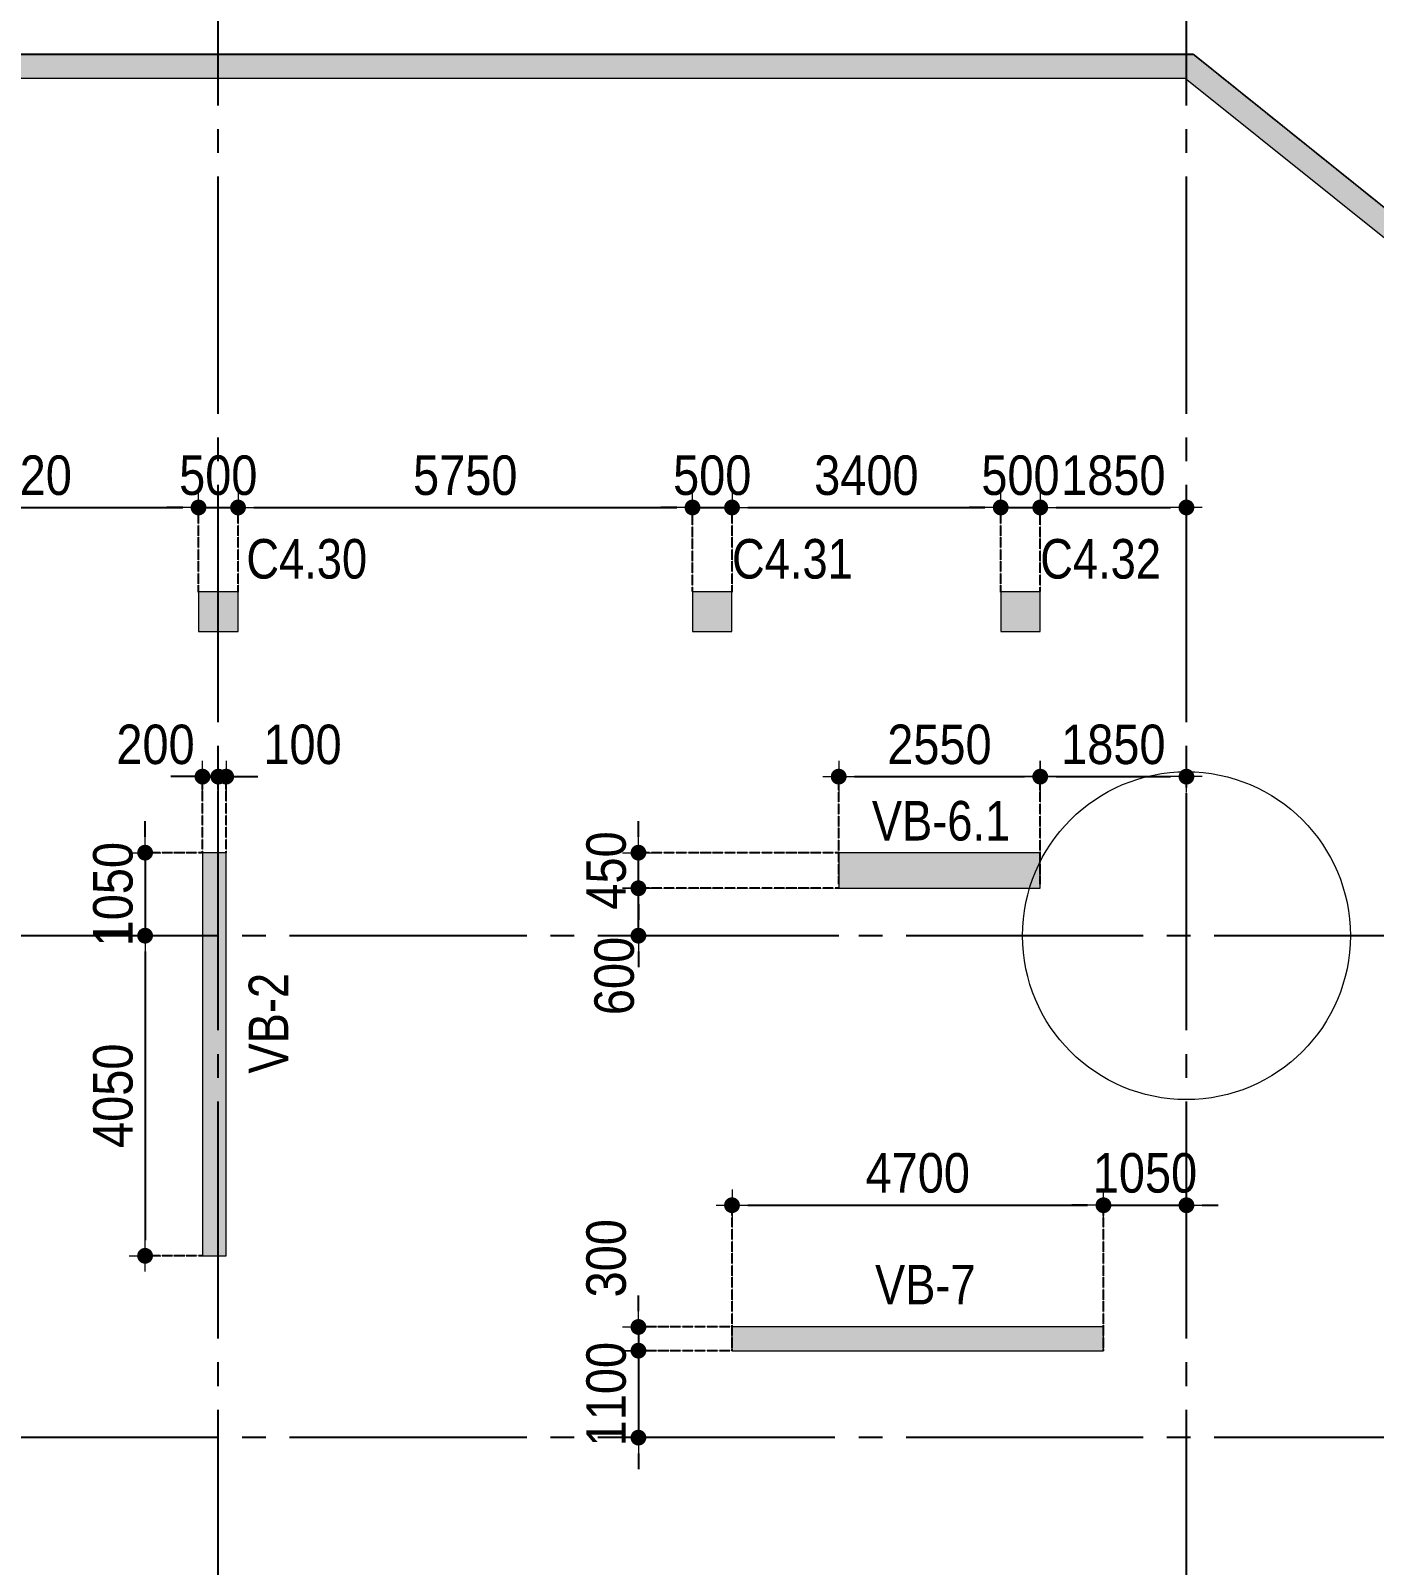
# Model space of a CAD drawing. Header units: millimetres. Extents: x -3973692 to -2843767, y 592734 to 838475.
# Drawn here: x -3663569 to -3646568, y 754266 to 773680 of the extents above; entities that cross this region are included whole.
import ezdxf
from ezdxf.enums import TextEntityAlignment as Align

# ---------------------------------------------------------------- set-up
doc = ezdxf.new("R2010")
doc.units = ezdxf.units.MM
doc.header["$MEASUREMENT"] = 0
doc.header["$PDMODE"] = 3
doc.header["$PDSIZE"] = -20
for name, pattern in [('CHG_XX_Cot_Ham 1$0$MB_Luoi truc$0$HTT Hidden 21', [3, 2, -1]), ('CHG_XX_Luoi truc$0$MB_Luoi truc$0$Center101', [13, 10, -1, 1, -1]), ('DIVIDE2', [15.875, 6.35, -3.175, 0, -3.175, 0, -3.175]), ('HIDDEN5', [2.8375, 1.25, -1.5875])]:
    doc.linetypes.add(name, pattern=pattern)
doc.layers.get('0').update_dxf_attribs({"lineweight": 9})
doc.layers.get('Defpoints').update_dxf_attribs({"color": 10, "lineweight": 0})
for name, color, linetype, lineweight in [("'S_General_Dim_1", 1, 'Continuous', 18), ("'S_General_Divide_3 Intermediate", 3, 'DIVIDE2', 40), ('CHG_XX_Cot_Ham 1$0$Ap0302_PC', 150, 'Continuous', 9), ('CHG_XX_Cot_Ham 1$0$Ap0302_PC @ 1', 150, 'Continuous', 9), ('CHG_XX_Cot_Ham 1$0$Ap0302_PC @ 150 VP1', 150, 'Continuous', 9), ('CHG_XX_Cot_Ham 1$0$Ap0302_PC @ 150 VP2', 150, 'Continuous', 9), ('CHG_XX_Cot_Ham 1$0$Ap0302_PC @ 150 VP3', 150, 'Continuous', 9), ('CHG_XX_Cot_Ham 1$0$Ap0302_PC @ 150 VP4', 150, 'Continuous', 9), ('CHG_XX_Cot_Ham 1$0$Ap0302_PC @ 150 VP5', 150, 'Continuous', 9), ('CHG_XX_Cot_Ham 1$0$Ap0302_PC @ 150 VP6', 150, 'Continuous', 9), ('CHG_XX_Cot_Ham 1$0$Ap0302_PC @ 150 VP7', 150, 'Continuous', 9), ('CHG_XX_Cot_Ham 1$0$Ap0302_PC @ 150 VP8', 150, 'Continuous', 9), ('CHG_XX_Cot_Ham 1$0$Ap0302_PC @ 150 VP9', 150, 'Continuous', 9), ('CHG_XX_Cot_Ham 1$0$Ap0302_PC @ 150 VPModel', 150, 'Continuous', 9), ('CHG_XX_Cot_Ham 1$0$Ap0311_H', 8, 'Continuous', 15), ('CHG_XX_Cot_Ham 1$0$S_Concrete_Cont_2 Normal', 2, 'Continuous', 13), ('TEXT', 7, 'Continuous', 15)]:
    doc.layers.add(name, color=color, linetype=linetype, lineweight=lineweight)
for name, color, linetype in [('CHG_XX_Cot_Ham 1$0$MB_Cot ham$0$Concrete Line', 6, 'Continuous'), ('CHG_XX_Cot_Ham 1$0$mb_cot tang 1-3$0$Concrete Line', 6, 'Continuous'), ('CHG_XX_Luoi truc$0$Grid', 34, 'Continuous'), ('CHG_XX_Luoi truc$0$Grid Line', 251, 'CHG_XX_Luoi truc$0$MB_Luoi truc$0$Center101'), ('dim', 1, 'Continuous')]:
    doc.layers.add(name, color=color, linetype=linetype)
doc.styles.add('arial', font='arial.ttf', dxfattribs={"width": 0.85})
doc.styles.add('CHG_XX_Luoi truc$0$MB_Luoi truc$0$Grid A-F$0$VNI-HelveCB', font='')
doc.styles.add('TTP-HelCon', font='')
doc.styles.get('CHG_XX_Luoi truc$0$MB_Luoi truc$0$Grid A-F$0$VNI-HelveCB').set_extended_font_data('VNI-Helve-Condense', bold=True)
doc.styles.get('TTP-HelCon').set_extended_font_data('VNI-Helve-Condense')
doc.dimstyles.new('200', dxfattribs={"dimscale": 200, "dimtxt": 2.5, "dimasz": 1, "dimexe": 0, "dimexo": 0, "dimgap": 0.75, "dimtad": 1, "dimdec": 0, "dimrnd": 10, "dimzin": 9, "dimdsep": 46, "dimtxsty": 'arial', "dimblk1": 'DIMDOT', "dimblk2": 'DIMDOT', "dimsah": 1, "dimcen": 2, "dimdle": 3, "dimclre": 8, "dimclrt": 2, "dimadec": 0, "dimazin": 0, "dimtfac": 1, "dimtdec": 0, "dimtix": 1, "dimtmove": 2, "dimatfit": 3, "dimldrblk": 'DIMPIJL', "dimfxl": 1, "dimtvp": 1.8, "dimtolj": 1, "dimtzin": 0, "dimarcsym": 0})

# ---------------------------------------------------------------- blocks, each defined once
blk = doc.blocks.new('*U2841')
at = {"layer": 'CHG_XX_Luoi truc$0$Grid Line'}
blk.add_line((0, 0), (0, 608), dxfattribs=at)
at = {"layer": 'CHG_XX_Luoi truc$0$Grid', "lineweight": -2, "style": 'CHG_XX_Luoi truc$0$MB_Luoi truc$0$Grid A-F$0$VNI-HelveCB'}
for tag, p in [('GRIDSUB', (0, 617)), ('GRID', (0, -9))]:
    blk.add_attdef(tag, text='', height=5, dxfattribs=at).set_placement(p, align=Align.MIDDLE)
blk = doc.blocks.new('*U2843')
at = {"layer": 'CHG_XX_Luoi truc$0$Grid Line'}
blk.add_line((0, 0), (0, 438), dxfattribs=at)
at = {"layer": 'CHG_XX_Luoi truc$0$Grid', "lineweight": -2, "style": 'CHG_XX_Luoi truc$0$MB_Luoi truc$0$Grid A-F$0$VNI-HelveCB'}
for tag, p in [('GRIDSUB', (0, 447)), ('GRID', (0, -9))]:
    blk.add_attdef(tag, text='', height=5, dxfattribs=at).set_placement(p, align=Align.MIDDLE)
blk = doc.blocks.new('CHG_XX_Luoi truc')
at = {"layer": 'CHG_XX_Luoi truc$0$Grid', "xscale": 300, "yscale": 300, "zscale": 300}
for p in [(87300, -12747), (99550, -12747)]:
    blk.add_blockref('*U2841', p, dxfattribs=at)
at = {"layer": 'CHG_XX_Luoi truc$0$Grid', "xscale": 300.0000000000013, "yscale": 300.0000000000013, "zscale": 300.0000000000013, "rotation": 90}
for p in [(110703, 152250), (110703, 145900)]:
    blk.add_blockref('*U2843', p, dxfattribs=at)
blk = doc.blocks.new('*U3241')
at = {"layer": 'CHG_XX_Cot_Ham 1$0$Ap0302_PC @ 1'}
h = blk.add_hatch(color=256, dxfattribs=at)
h.dxf.hatch_style = 1
h.paths.add_polyline_path([(450, 0), (0, 0), (0, -2550), (450, -2550)])
at = {"layer": 'CHG_XX_Cot_Ham 1$0$Ap0302_PC @ 150 VP1'}
h = blk.add_hatch(color=256, dxfattribs=at)
h.dxf.hatch_style = 1
h.paths.add_polyline_path([(450, 0), (0, 0), (0, -2550), (450, -2550)])
at = {"layer": 'CHG_XX_Cot_Ham 1$0$Ap0302_PC @ 150 VP2'}
h = blk.add_hatch(color=256, dxfattribs=at)
h.dxf.hatch_style = 1
h.paths.add_polyline_path([(450, 0), (0, 0), (0, -2550), (450, -2550)])
at = {"layer": 'CHG_XX_Cot_Ham 1$0$Ap0302_PC @ 150 VP3'}
h = blk.add_hatch(color=256, dxfattribs=at)
h.dxf.hatch_style = 1
h.paths.add_polyline_path([(450, 0), (0, 0), (0, -2550), (450, -2550)])
at = {"layer": 'CHG_XX_Cot_Ham 1$0$Ap0302_PC @ 150 VP4'}
h = blk.add_hatch(color=256, dxfattribs=at)
h.dxf.hatch_style = 1
h.paths.add_polyline_path([(450, 0), (0, 0), (0, -2550), (450, -2550)])
at = {"layer": 'CHG_XX_Cot_Ham 1$0$Ap0302_PC @ 150 VP5'}
h = blk.add_hatch(color=256, dxfattribs=at)
h.dxf.hatch_style = 1
h.paths.add_polyline_path([(450, 0), (0, 0), (0, -2550), (450, -2550)])
at = {"layer": 'CHG_XX_Cot_Ham 1$0$Ap0302_PC @ 150 VP6'}
h = blk.add_hatch(color=256, dxfattribs=at)
h.dxf.hatch_style = 1
h.paths.add_polyline_path([(450, 0), (0, 0), (0, -2550), (450, -2550)])
at = {"layer": 'CHG_XX_Cot_Ham 1$0$Ap0302_PC @ 150 VP7'}
h = blk.add_hatch(color=256, dxfattribs=at)
h.dxf.hatch_style = 1
h.paths.add_polyline_path([(450, 0), (0, 0), (0, -2550), (450, -2550)])
at = {"layer": 'CHG_XX_Cot_Ham 1$0$Ap0302_PC @ 150 VP8'}
h = blk.add_hatch(color=256, dxfattribs=at)
h.dxf.hatch_style = 1
h.paths.add_polyline_path([(450, 0), (0, 0), (0, -2550), (450, -2550)])
at = {"layer": 'CHG_XX_Cot_Ham 1$0$Ap0302_PC @ 150 VP9'}
h = blk.add_hatch(color=256, dxfattribs=at)
h.dxf.hatch_style = 1
h.paths.add_polyline_path([(450, 0), (0, 0), (0, -2550), (450, -2550)])
at = {"layer": 'CHG_XX_Cot_Ham 1$0$Ap0302_PC @ 150 VPModel'}
h = blk.add_hatch(color=256, dxfattribs=at)
h.dxf.hatch_style = 1
h.paths.add_polyline_path([(450, 0), (0, 0), (0, -2550), (450, -2550)])
blk = doc.blocks.new('CHG_XX_Cot_Ham 1$0$Block A_C450x2250')
at = {"layer": 'CHG_XX_Cot_Ham 1$0$Ap0302_PC'}
blk.add_lwpolyline([(450, -2550), (0, -2550), (0, 0), (450, 0)], close=True, dxfattribs=at)
blk.add_blockref('*U3241', (0, 0), dxfattribs=at)
blk = doc.blocks.new('CHG_XX_Cot_Ham 1$0$300X4700')
at = {"layer": 'CHG_XX_Cot_Ham 1$0$Ap0302_PC', "true_color": 0xd19cc7}
h = blk.add_hatch(color=9, dxfattribs=at)
h.dxf.hatch_style = 1
h.paths.add_polyline_path([(0, 0), (0, -300), (4700, -300), (4700, 0)])
at = {"layer": 'CHG_XX_Cot_Ham 1$0$Ap0302_PC'}
blk.add_lwpolyline([(0, 0), (0, -300), (4700, -300), (4700, 0)], close=True, dxfattribs=at)
blk = doc.blocks.new('*U3243')
at = {"layer": 'CHG_XX_Cot_Ham 1$0$Ap0302_PC @ 1'}
h = blk.add_hatch(color=3, dxfattribs=at)
h.dxf.hatch_style = 1
h.paths.add_polyline_path([(-250, -250), (-250, 250), (250, 250), (250, -250)])
at = {"layer": 'CHG_XX_Cot_Ham 1$0$Ap0302_PC @ 150 VP1'}
h = blk.add_hatch(color=3, dxfattribs=at)
h.dxf.hatch_style = 1
h.paths.add_polyline_path([(-250, -250), (-250, 250), (250, 250), (250, -250)])
at = {"layer": 'CHG_XX_Cot_Ham 1$0$Ap0302_PC @ 150 VP2'}
h = blk.add_hatch(color=3, dxfattribs=at)
h.dxf.hatch_style = 1
h.paths.add_polyline_path([(-250, -250), (-250, 250), (250, 250), (250, -250)])
at = {"layer": 'CHG_XX_Cot_Ham 1$0$Ap0302_PC @ 150 VP3'}
h = blk.add_hatch(color=3, dxfattribs=at)
h.dxf.hatch_style = 1
h.paths.add_polyline_path([(-250, -250), (-250, 250), (250, 250), (250, -250)])
at = {"layer": 'CHG_XX_Cot_Ham 1$0$Ap0302_PC @ 150 VP4'}
h = blk.add_hatch(color=3, dxfattribs=at)
h.dxf.hatch_style = 1
h.paths.add_polyline_path([(-250, -250), (-250, 250), (250, 250), (250, -250)])
at = {"layer": 'CHG_XX_Cot_Ham 1$0$Ap0302_PC @ 150 VP5'}
h = blk.add_hatch(color=3, dxfattribs=at)
h.dxf.hatch_style = 1
h.paths.add_polyline_path([(-250, -250), (-250, 250), (250, 250), (250, -250)])
at = {"layer": 'CHG_XX_Cot_Ham 1$0$Ap0302_PC @ 150 VP6'}
h = blk.add_hatch(color=3, dxfattribs=at)
h.dxf.hatch_style = 1
h.paths.add_polyline_path([(-250, -250), (-250, 250), (250, 250), (250, -250)])
at = {"layer": 'CHG_XX_Cot_Ham 1$0$Ap0302_PC @ 150 VP7'}
h = blk.add_hatch(color=3, dxfattribs=at)
h.dxf.hatch_style = 1
h.paths.add_polyline_path([(-250, -250), (-250, 250), (250, 250), (250, -250)])
at = {"layer": 'CHG_XX_Cot_Ham 1$0$Ap0302_PC @ 150 VP8'}
h = blk.add_hatch(color=3, dxfattribs=at)
h.dxf.hatch_style = 1
h.paths.add_polyline_path([(-250, -250), (-250, 250), (250, 250), (250, -250)])
at = {"layer": 'CHG_XX_Cot_Ham 1$0$Ap0302_PC @ 150 VP9'}
h = blk.add_hatch(color=3, dxfattribs=at)
h.dxf.hatch_style = 1
h.paths.add_polyline_path([(-250, -250), (-250, 250), (250, 250), (250, -250)])
at = {"layer": 'CHG_XX_Cot_Ham 1$0$Ap0302_PC @ 150 VPModel'}
h = blk.add_hatch(color=3, dxfattribs=at)
h.dxf.hatch_style = 1
h.paths.add_polyline_path([(-250, -250), (-250, 250), (250, 250), (250, -250)])
blk = doc.blocks.new('CHG_XX_Cot_Ham 1$0$500x500')
at = {"layer": 'CHG_XX_Cot_Ham 1$0$Ap0302_PC'}
blk.add_lwpolyline([(250, -250), (250, 250), (-250, 250), (-250, -250)], close=True, dxfattribs=at)
blk.add_blockref('*U3243', (0, 0), dxfattribs=at)
blk = doc.blocks.new('CHG_XX_Cot_Ham 1')
at = {"layer": 'CHG_XX_Cot_Ham 1$0$Ap0302_PC'}
h = blk.add_hatch(color=13, dxfattribs=at)
h.dxf.hatch_style = 1
h.paths.add_polyline_path([(87400, 153300), (87100, 153300), (87100, 148200), (87400, 148200)])
at = {"layer": 'CHG_XX_Cot_Ham 1$0$Ap0311_H'}
h = blk.add_hatch(color=256, dxfattribs=at)
h.dxf.hatch_style = 1
h.paths.add_polyline_path([(99639.2, 163400), (-10900, 163400), (-10900, 85450), (-300, 85450), (-300, 84050), (32350, 84050), (32350, -9000), (103575.5, -9000), (106050, -6022), (106050, 158254.3)])
h.paths.add_polyline_path([(99533.7, 163100), (105750, 158110.4), (105750, 90450), (105650, 90450), (105650, 90450), (105750, 90450), (105750, 13850), (105750, 13825.9), (105750, -5913.6), (103434.7, -8700), (93600, -8700), (32650, -8700), (32650, 84350), (0, 84350), (0, 85750), (-10600, 85750), (-10600, 163100), (93600, 163100)], flags=16)
at = {"layer": 'CHG_XX_Cot_Ham 1$0$Ap0302_PC'}
for points in [[(32350, 84050), (-300, 84050), (-300, 85450), (-10900, 85450), (-10900, 163400), (99639.2, 163400), (106050, 158254.3), (106050, -6022), (103575.5, -9000), (32350, -9000)], [(87400, 153300), (87100, 153300), (87100, 148200), (87400, 148200)]]:
    blk.add_lwpolyline(points, close=True, dxfattribs=at)
blk.add_lwpolyline([(105750, 90444), (105750, -5913.6), (103434.7, -8700), (32650, -8700), (32650, 84350), (0, 84350), (0, 85750), (-10600, 85750), (-10600, 163100), (99533.7, 163100), (105750, 158110.4), (105750, 127475.9)], dxfattribs=at)
at = {"layer": 'CHG_XX_Cot_Ham 1$0$MB_Cot ham$0$Concrete Line', "linetype": 'CHG_XX_Cot_Ham 1$0$MB_Luoi truc$0$HTT Hidden 21'}
blk.add_lwpolyline([(99639.2, 163400), (106050, 158254.3), (106050, -6022), (103575.5, -9000), (32350, -9000), (32350, 84050), (-300, 84050), (-300, 85450), (-10900, 85450), (-10900, 163400)], close=True, dxfattribs=at)
at = {"layer": 'CHG_XX_Cot_Ham 1$0$Ap0302_PC', "xscale": -1, "rotation": 90}
blk.add_blockref('CHG_XX_Cot_Ham 1$0$Block A_C450x2250', (95150, 153300), dxfattribs=at)
at = {"layer": 'CHG_XX_Cot_Ham 1$0$mb_cot tang 1-3$0$Concrete Line'}
for name, p in [('CHG_XX_Luoi truc', (0, 0)), ('CHG_XX_Cot_Ham 1$0$300X4700', (93800, 147300))]:
    blk.add_blockref(name, p, dxfattribs=at)
at = {"layer": 'CHG_XX_Cot_Ham 1$0$S_Concrete_Cont_2 Normal'}
for p in [(87300, 156350), (93550, 156350), (97450, 156350)]:
    blk.add_blockref('CHG_XX_Cot_Ham 1$0$500x500', p, dxfattribs=at)
blk = doc.blocks.new('b')
at = {"layer": 'Defpoints'}
blk.add_circle((0, 0), 2074, dxfattribs=at)
at = {"layer": 'TEXT', "color": 3, "style": 'TTP-HelCon'}
for s, p in [('VB-6.1', (-3980, 1204)), ('VB-7', (-3940, -4664))]:
    blk.add_text(s, height=500, dxfattribs=at).set_placement(p)
blk.add_text('VB-2', height=500, rotation=90, dxfattribs=at).set_placement((-11365, -1744))
blk = doc.blocks.new('DIMDOT')
for p, q in [((0, -1), (0, 1)), ((1, 0), (-1, 0))]:
    blk.add_line(p, q)
at = {"const_width": 0.5}
blk.add_lwpolyline([(-0.25, 0, 1), (0.25, 0, 1)], format="xyb", close=True, dxfattribs=at)
blk = doc.blocks.new('*D1515')
at = {"layer": "'S_General_Dim_1", "color": 0, "lineweight": -2, "transparency": 16777216}
for p, q in [((-3662121, 763481), (-3662121, 763681)), ((-3662121, 763281), (-3662121, 762231)), ((-3662121, 762031), (-3662121, 761831))]:
    blk.add_line(p, q, dxfattribs=at)
at = {"layer": "'S_General_Dim_1", "color": 8, "linetype": 'HIDDEN5', "lineweight": -2, "transparency": 16777216}
for p, q in [((-3661395, 763281), (-3662121, 763281)), ((-3661395, 762231), (-3662121, 762231))]:
    blk.add_line(p, q, dxfattribs=at)
at = {"layer": 'Defpoints', "color": 0, "transparency": 16777216}
for p in [(-3661395, 763281), (-3662121, 762231), (-3661395, 762231)]:
    blk.add_point(p, dxfattribs=at)
at = {"layer": "'S_General_Dim_1", "color": 0, "lineweight": -2, "transparency": 16777216, "xscale": 200, "yscale": 200, "zscale": 200}
for p, rotation in [((-3662121, 763281), 270), ((-3662121, 762231), 90)]:
    blk.add_blockref('DIMDOT', p, dxfattribs=dict(at, rotation=rotation))
at = {"layer": "'S_General_Dim_1", "color": 2, "transparency": 16777216, "insert": (-3662526, 762756), "char_height": 500, "attachment_point": 5, "rotation": 90, "style": 'arial'}
blk.add_mtext('\\A1;1050', dxfattribs=at)
blk = doc.blocks.new('DIMPIJL')
at = {"linetype": 'ByBlock'}
blk.add_solid([(-2.5, 0.417), (-2.5, -0.417), (0, 0)], dxfattribs=at)
blk = doc.blocks.new('*D1516')
at = {"layer": "'S_General_Dim_1", "color": 8, "linetype": 'HIDDEN5', "lineweight": -2, "transparency": 16777216}
for p, q in [((-3661395, 762231), (-3662121, 762231)), ((-3661395, 758181), (-3662121, 758181))]:
    blk.add_line(p, q, dxfattribs=at)
at = {"layer": "'S_General_Dim_1", "color": 0, "lineweight": -2, "transparency": 16777216}
blk.add_line((-3662121, 762031), (-3662121, 758381), dxfattribs=at)
at = {"layer": 'Defpoints', "color": 0, "transparency": 16777216}
for p in [(-3661395, 762231), (-3662121, 758181), (-3661395, 758181)]:
    blk.add_point(p, dxfattribs=at)
at = {"layer": "'S_General_Dim_1", "color": 0, "lineweight": -2, "transparency": 16777216, "xscale": 200, "yscale": 200, "zscale": 200}
for p, rotation in [((-3662121, 762231), 90), ((-3662121, 758181), 270)]:
    blk.add_blockref('DIMDOT', p, dxfattribs=dict(at, rotation=rotation))
at = {"layer": "'S_General_Dim_1", "color": 2, "transparency": 16777216, "insert": (-3662526, 760206), "char_height": 500, "attachment_point": 5, "rotation": 90, "style": 'arial'}
blk.add_mtext('\\A1;4050', dxfattribs=at)
blk = doc.blocks.new('*D1517')
at = {"layer": "'S_General_Dim_1", "color": 0, "lineweight": -2, "transparency": 16777216}
for p, q in [((-3661595, 764243), (-3661795, 764243)), ((-3661395, 764243), (-3661195, 764243)), ((-3660995, 764243), (-3660795, 764243))]:
    blk.add_line(p, q, dxfattribs=at)
at = {"layer": "'S_General_Dim_1", "color": 8, "linetype": 'HIDDEN5', "lineweight": -2, "transparency": 16777216}
for p, q in [((-3661395, 763281), (-3661395, 764243)), ((-3661195, 763281), (-3661195, 764243))]:
    blk.add_line(p, q, dxfattribs=at)
at = {"layer": 'Defpoints', "color": 0, "transparency": 16777216}
for p in [(-3661195, 764243), (-3661395, 763281), (-3661195, 763281)]:
    blk.add_point(p, dxfattribs=at)
at = {"layer": "'S_General_Dim_1", "color": 0, "lineweight": -2, "transparency": 16777216, "xscale": 200, "yscale": 200, "zscale": 200}
blk.add_blockref('DIMDOT', (-3661395, 764243), dxfattribs=at)
at = {"layer": "'S_General_Dim_1", "color": 0, "lineweight": -2, "transparency": 16777216, "xscale": 200, "yscale": 200, "zscale": 200, "rotation": 180}
blk.add_blockref('DIMDOT', (-3661195, 764243), dxfattribs=at)
at = {"layer": "'S_General_Dim_1", "color": 2, "transparency": 16777216, "insert": (-3661989, 764648), "char_height": 500, "attachment_point": 5, "style": 'arial'}
blk.add_mtext('\\A1;200', dxfattribs=at)
blk = doc.blocks.new('*D1518')
at = {"layer": "'S_General_Dim_1", "color": 0, "lineweight": -2, "transparency": 16777216}
for p, q in [((-3661395, 764243), (-3661595, 764243)), ((-3661195, 764243), (-3661095, 764243)), ((-3660895, 764243), (-3660695, 764243))]:
    blk.add_line(p, q, dxfattribs=at)
at = {"layer": "'S_General_Dim_1", "color": 8, "linetype": 'HIDDEN5', "lineweight": -2, "transparency": 16777216}
for p, q in [((-3661195, 763281), (-3661195, 764243)), ((-3661095, 763281), (-3661095, 764243))]:
    blk.add_line(p, q, dxfattribs=at)
at = {"layer": 'Defpoints', "color": 0, "transparency": 16777216}
for p in [(-3661095, 764243), (-3661195, 763281), (-3661095, 763281)]:
    blk.add_point(p, dxfattribs=at)
at = {"layer": "'S_General_Dim_1", "color": 0, "lineweight": -2, "transparency": 16777216, "xscale": 200, "yscale": 200, "zscale": 200}
blk.add_blockref('DIMDOT', (-3661195, 764243), dxfattribs=at)
at = {"layer": "'S_General_Dim_1", "color": 0, "lineweight": -2, "transparency": 16777216, "xscale": 200, "yscale": 200, "zscale": 200, "rotation": 180}
blk.add_blockref('DIMDOT', (-3661095, 764243), dxfattribs=at)
at = {"layer": "'S_General_Dim_1", "color": 2, "transparency": 16777216, "insert": (-3660129, 764648), "char_height": 500, "attachment_point": 5, "style": 'arial'}
blk.add_mtext('\\A1;100', dxfattribs=at)
blk = doc.blocks.new('*D1519')
at = {"layer": "'S_General_Dim_1", "color": 8, "linetype": 'HIDDEN5', "lineweight": -2, "transparency": 16777216}
for p, q in [((-3653345, 762881), (-3653345, 764243)), ((-3650795, 762881), (-3650795, 764243))]:
    blk.add_line(p, q, dxfattribs=at)
at = {"layer": "'S_General_Dim_1", "color": 0, "lineweight": -2, "transparency": 16777216}
blk.add_line((-3653145, 764243), (-3650995, 764243), dxfattribs=at)
at = {"layer": 'Defpoints', "color": 0, "transparency": 16777216}
for p in [(-3650795, 764243), (-3653345, 762881), (-3650795, 762881)]:
    blk.add_point(p, dxfattribs=at)
at = {"layer": "'S_General_Dim_1", "color": 0, "lineweight": -2, "transparency": 16777216, "xscale": 200, "yscale": 200, "zscale": 200, "rotation": 180}
blk.add_blockref('DIMDOT', (-3653345, 764243), dxfattribs=at)
at = {"layer": "'S_General_Dim_1", "color": 0, "lineweight": -2, "transparency": 16777216, "xscale": 200, "yscale": 200, "zscale": 200}
blk.add_blockref('DIMDOT', (-3650795, 764243), dxfattribs=at)
at = {"layer": "'S_General_Dim_1", "color": 2, "transparency": 16777216, "insert": (-3652070, 764648), "char_height": 500, "attachment_point": 5, "style": 'arial'}
blk.add_mtext('\\A1;2550', dxfattribs=at)
blk = doc.blocks.new('*D1520')
at = {"layer": "'S_General_Dim_1", "color": 8, "linetype": 'HIDDEN5', "lineweight": -2, "transparency": 16777216}
for p, q in [((-3650795, 762881), (-3650795, 764243)), ((-3648945, 764098), (-3648945, 764243))]:
    blk.add_line(p, q, dxfattribs=at)
at = {"layer": "'S_General_Dim_1", "color": 0, "lineweight": -2, "transparency": 16777216}
blk.add_line((-3650595, 764243), (-3649145, 764243), dxfattribs=at)
at = {"layer": 'Defpoints', "color": 0, "transparency": 16777216}
for p in [(-3648945, 764243), (-3648945, 764098), (-3650795, 762881)]:
    blk.add_point(p, dxfattribs=at)
at = {"layer": "'S_General_Dim_1", "color": 0, "lineweight": -2, "transparency": 16777216, "xscale": 200, "yscale": 200, "zscale": 200, "rotation": 180}
blk.add_blockref('DIMDOT', (-3650795, 764243), dxfattribs=at)
at = {"layer": "'S_General_Dim_1", "color": 0, "lineweight": -2, "transparency": 16777216, "xscale": 200, "yscale": 200, "zscale": 200}
blk.add_blockref('DIMDOT', (-3648945, 764243), dxfattribs=at)
at = {"layer": "'S_General_Dim_1", "color": 2, "transparency": 16777216, "insert": (-3649870, 764648), "char_height": 500, "attachment_point": 5, "style": 'arial'}
blk.add_mtext('\\A1;1850', dxfattribs=at)
blk = doc.blocks.new('*D1521')
at = {"layer": "'S_General_Dim_1", "color": 0, "lineweight": -2, "transparency": 16777216}
for p, q in [((-3655879, 757481), (-3655879, 757681)), ((-3655879, 757281), (-3655879, 756981)), ((-3655879, 756781), (-3655879, 756581))]:
    blk.add_line(p, q, dxfattribs=at)
at = {"layer": "'S_General_Dim_1", "color": 8, "linetype": 'HIDDEN5', "lineweight": -2, "transparency": 16777216}
for p, q in [((-3654695, 757281), (-3655879, 757281)), ((-3654695, 756981), (-3655879, 756981))]:
    blk.add_line(p, q, dxfattribs=at)
at = {"layer": 'Defpoints', "color": 0, "transparency": 16777216}
for p in [(-3654695, 757281), (-3655879, 756981), (-3654695, 756981)]:
    blk.add_point(p, dxfattribs=at)
at = {"layer": "'S_General_Dim_1", "color": 0, "lineweight": -2, "transparency": 16777216, "xscale": 200, "yscale": 200, "zscale": 200}
for p, rotation in [((-3655879, 757281), 270), ((-3655879, 756981), 90)]:
    blk.add_blockref('DIMDOT', p, dxfattribs=dict(at, rotation=rotation))
at = {"layer": "'S_General_Dim_1", "color": 2, "transparency": 16777216, "insert": (-3656285, 758150), "char_height": 500, "attachment_point": 5, "rotation": 90, "style": 'arial'}
blk.add_mtext('\\A1;300', dxfattribs=at)
blk = doc.blocks.new('*D1522')
at = {"layer": "'S_General_Dim_1", "color": 0, "lineweight": -2, "transparency": 16777216}
for p, q in [((-3655879, 757181), (-3655879, 757381)), ((-3655879, 756981), (-3655879, 755881)), ((-3655879, 755681), (-3655879, 755481))]:
    blk.add_line(p, q, dxfattribs=at)
at = {"layer": "'S_General_Dim_1", "color": 8, "linetype": 'HIDDEN5', "lineweight": -2, "transparency": 16777216}
for p, q in [((-3654695, 756981), (-3655879, 756981)), ((-3655484, 755881), (-3655879, 755881))]:
    blk.add_line(p, q, dxfattribs=at)
at = {"layer": 'Defpoints', "color": 0, "transparency": 16777216}
for p in [(-3654695, 756981), (-3655879, 755881), (-3655484, 755881)]:
    blk.add_point(p, dxfattribs=at)
at = {"layer": "'S_General_Dim_1", "color": 0, "lineweight": -2, "transparency": 16777216, "xscale": 200, "yscale": 200, "zscale": 200}
for p, rotation in [((-3655879, 756981), 270), ((-3655879, 755881), 90)]:
    blk.add_blockref('DIMDOT', p, dxfattribs=dict(at, rotation=rotation))
at = {"layer": "'S_General_Dim_1", "color": 2, "transparency": 16777216, "insert": (-3656285, 756431), "char_height": 500, "attachment_point": 5, "rotation": 90, "style": 'arial'}
blk.add_mtext('\\A1;1100', dxfattribs=at)
blk = doc.blocks.new('*D1523')
at = {"layer": "'S_General_Dim_1", "color": 8, "linetype": 'HIDDEN5', "lineweight": -2, "transparency": 16777216}
for p, q in [((-3654695, 756981), (-3654695, 758821)), ((-3649995, 756981), (-3649995, 758821))]:
    blk.add_line(p, q, dxfattribs=at)
at = {"layer": "'S_General_Dim_1", "color": 0, "lineweight": -2, "transparency": 16777216}
blk.add_line((-3654495, 758821), (-3650195, 758821), dxfattribs=at)
at = {"layer": 'Defpoints', "color": 0, "transparency": 16777216}
for p in [(-3649995, 758821), (-3654695, 756981), (-3649995, 756981)]:
    blk.add_point(p, dxfattribs=at)
at = {"layer": "'S_General_Dim_1", "color": 0, "lineweight": -2, "transparency": 16777216, "xscale": 200, "yscale": 200, "zscale": 200, "rotation": 180}
blk.add_blockref('DIMDOT', (-3654695, 758821), dxfattribs=at)
at = {"layer": "'S_General_Dim_1", "color": 0, "lineweight": -2, "transparency": 16777216, "xscale": 200, "yscale": 200, "zscale": 200}
blk.add_blockref('DIMDOT', (-3649995, 758821), dxfattribs=at)
at = {"layer": "'S_General_Dim_1", "color": 2, "transparency": 16777216, "insert": (-3652345, 759227), "char_height": 500, "attachment_point": 5, "style": 'arial'}
blk.add_mtext('\\A1;4700', dxfattribs=at)
blk = doc.blocks.new('*D1524')
at = {"layer": "'S_General_Dim_1", "color": 0, "lineweight": -2, "transparency": 16777216}
for p, q in [((-3650195, 758821), (-3650395, 758821)), ((-3649995, 758821), (-3648945, 758821)), ((-3648745, 758821), (-3648545, 758821))]:
    blk.add_line(p, q, dxfattribs=at)
at = {"layer": "'S_General_Dim_1", "color": 8, "linetype": 'HIDDEN5', "lineweight": -2, "transparency": 16777216}
blk.add_line((-3649995, 756981), (-3649995, 758821), dxfattribs=at)
at = {"layer": 'Defpoints', "color": 0, "transparency": 16777216}
for p in [(-3648945, 758821), (-3648945, 758821), (-3649995, 756981)]:
    blk.add_point(p, dxfattribs=at)
at = {"layer": "'S_General_Dim_1", "color": 0, "lineweight": -2, "transparency": 16777216, "xscale": 200, "yscale": 200, "zscale": 200}
blk.add_blockref('DIMDOT', (-3649995, 758821), dxfattribs=at)
at = {"layer": "'S_General_Dim_1", "color": 0, "lineweight": -2, "transparency": 16777216, "xscale": 200, "yscale": 200, "zscale": 200, "rotation": 180}
blk.add_blockref('DIMDOT', (-3648945, 758821), dxfattribs=at)
at = {"layer": "'S_General_Dim_1", "color": 2, "transparency": 16777216, "insert": (-3649470, 759227), "char_height": 500, "attachment_point": 5, "style": 'arial'}
blk.add_mtext('\\A1;1050', dxfattribs=at)
blk = doc.blocks.new('*D1586')
at = {"layer": "'S_General_Dim_1", "color": 0, "lineweight": -2, "transparency": 16777216}
for p, q in [((-3655879, 763031), (-3655879, 763231)), ((-3655879, 762231), (-3655879, 762831)), ((-3655879, 762031), (-3655879, 761831))]:
    blk.add_line(p, q, dxfattribs=at)
at = {"layer": "'S_General_Dim_1", "color": 8, "linetype": 'HIDDEN5', "lineweight": -2, "transparency": 16777216}
for p, q in [((-3653345, 762831), (-3655879, 762831)), ((-3653345, 762231), (-3655879, 762231))]:
    blk.add_line(p, q, dxfattribs=at)
at = {"layer": 'Defpoints', "color": 0, "transparency": 16777216}
for p in [(-3655879, 762831), (-3653345, 762831), (-3653345, 762231)]:
    blk.add_point(p, dxfattribs=at)
at = {"layer": "'S_General_Dim_1", "color": 0, "lineweight": -2, "transparency": 16777216, "xscale": 200, "yscale": 200, "zscale": 200}
for p, rotation in [((-3655879, 762831), 270), ((-3655879, 762231), 90)]:
    blk.add_blockref('DIMDOT', p, dxfattribs=dict(at, rotation=rotation))
at = {"layer": "'S_General_Dim_1", "color": 2, "transparency": 16777216, "insert": (-3656183, 761721), "char_height": 500, "attachment_point": 5, "rotation": 90, "style": 'arial'}
blk.add_mtext('\\A1;600', dxfattribs=at)
blk = doc.blocks.new('*D1587')
at = {"layer": "'S_General_Dim_1", "color": 0, "lineweight": -2, "transparency": 16777216}
for p, q in [((-3655879, 763481), (-3655879, 763681)), ((-3655879, 762831), (-3655879, 763281)), ((-3655879, 762631), (-3655879, 762431))]:
    blk.add_line(p, q, dxfattribs=at)
at = {"layer": "'S_General_Dim_1", "color": 8, "linetype": 'HIDDEN5', "lineweight": -2, "transparency": 16777216}
for p, q in [((-3653345, 763281), (-3655879, 763281)), ((-3653345, 762831), (-3655879, 762831))]:
    blk.add_line(p, q, dxfattribs=at)
at = {"layer": 'Defpoints', "color": 0, "transparency": 16777216}
for p in [(-3655879, 763281), (-3653345, 763281), (-3653345, 762831)]:
    blk.add_point(p, dxfattribs=at)
at = {"layer": "'S_General_Dim_1", "color": 0, "lineweight": -2, "transparency": 16777216, "xscale": 200, "yscale": 200, "zscale": 200}
for p, rotation in [((-3655879, 763281), 270), ((-3655879, 762831), 90)]:
    blk.add_blockref('DIMDOT', p, dxfattribs=dict(at, rotation=rotation))
at = {"layer": "'S_General_Dim_1", "color": 2, "transparency": 16777216, "insert": (-3656285, 763056), "char_height": 500, "attachment_point": 5, "rotation": 90, "style": 'arial'}
blk.add_mtext('\\A1;450', dxfattribs=at)
blk = doc.blocks.new('PODIUM')
at = {"layer": 'TEXT', "color": 6, "style": 'TTP-HelCon'}
for s, p in [('C4.30', (10209, 90623)), ('C4.31', (16354, 90623)), ('C4.32', (20254, 90623))]:
    blk.add_text(s, height=500, dxfattribs=at).set_placement(p)
blk = doc.blocks.new('*D2708')
at = {"layer": "'S_General_Dim_1", "color": 8, "linetype": 'HIDDEN5', "lineweight": -2, "transparency": 16777216}
for p, q in [((-3665970, 766578), (-3665970, 767648)), ((-3661445, 766578), (-3661445, 767648))]:
    blk.add_line(p, q, dxfattribs=at)
at = {"layer": "'S_General_Dim_1", "color": 0, "lineweight": -2, "transparency": 16777216}
blk.add_line((-3665770, 767648), (-3661645, 767648), dxfattribs=at)
at = {"layer": 'Defpoints', "color": 0, "transparency": 16777216}
for p in [(-3661445, 767648), (-3665970, 766578), (-3661445, 766578)]:
    blk.add_point(p, dxfattribs=at)
at = {"layer": "'S_General_Dim_1", "color": 0, "lineweight": -2, "transparency": 16777216, "xscale": 200, "yscale": 200, "zscale": 200, "rotation": 180}
blk.add_blockref('DIMDOT', (-3665970, 767648), dxfattribs=at)
at = {"layer": "'S_General_Dim_1", "color": 0, "lineweight": -2, "transparency": 16777216, "xscale": 200, "yscale": 200, "zscale": 200}
blk.add_blockref('DIMDOT', (-3661445, 767648), dxfattribs=at)
at = {"layer": "'S_General_Dim_1", "color": 2, "transparency": 16777216, "insert": (-3663708, 768053), "char_height": 500, "attachment_point": 5, "style": 'arial'}
blk.add_mtext('\\A1;4520', dxfattribs=at)
blk = doc.blocks.new('*D2709')
at = {"layer": "'S_General_Dim_1", "color": 0, "lineweight": -2, "transparency": 16777216}
for p, q in [((-3661645, 767648), (-3661845, 767648)), ((-3661445, 767648), (-3660945, 767648)), ((-3660745, 767648), (-3660545, 767648))]:
    blk.add_line(p, q, dxfattribs=at)
at = {"layer": "'S_General_Dim_1", "color": 8, "linetype": 'HIDDEN5', "lineweight": -2, "transparency": 16777216}
for p, q in [((-3661445, 766578), (-3661445, 767648)), ((-3660945, 766578), (-3660945, 767648))]:
    blk.add_line(p, q, dxfattribs=at)
at = {"layer": 'Defpoints', "color": 0, "transparency": 16777216}
for p in [(-3660945, 767648), (-3661445, 766578), (-3660945, 766578)]:
    blk.add_point(p, dxfattribs=at)
at = {"layer": "'S_General_Dim_1", "color": 0, "lineweight": -2, "transparency": 16777216, "xscale": 200, "yscale": 200, "zscale": 200}
blk.add_blockref('DIMDOT', (-3661445, 767648), dxfattribs=at)
at = {"layer": "'S_General_Dim_1", "color": 0, "lineweight": -2, "transparency": 16777216, "xscale": 200, "yscale": 200, "zscale": 200, "rotation": 180}
blk.add_blockref('DIMDOT', (-3660945, 767648), dxfattribs=at)
at = {"layer": "'S_General_Dim_1", "color": 2, "transparency": 16777216, "insert": (-3661195, 768053), "char_height": 500, "attachment_point": 5, "style": 'arial'}
blk.add_mtext('\\A1;500', dxfattribs=at)
blk = doc.blocks.new('*D2710')
at = {"layer": "'S_General_Dim_1", "color": 8, "linetype": 'HIDDEN5', "lineweight": -2, "transparency": 16777216}
for p, q in [((-3660945, 766578), (-3660945, 767648)), ((-3655195, 766581), (-3655195, 767648))]:
    blk.add_line(p, q, dxfattribs=at)
at = {"layer": "'S_General_Dim_1", "color": 0, "lineweight": -2, "transparency": 16777216}
blk.add_line((-3660745, 767648), (-3655395, 767648), dxfattribs=at)
at = {"layer": 'Defpoints', "color": 0, "transparency": 16777216}
for p in [(-3655195, 767648), (-3660945, 766578), (-3655195, 766581)]:
    blk.add_point(p, dxfattribs=at)
at = {"layer": "'S_General_Dim_1", "color": 0, "lineweight": -2, "transparency": 16777216, "xscale": 200, "yscale": 200, "zscale": 200, "rotation": 180}
blk.add_blockref('DIMDOT', (-3660945, 767648), dxfattribs=at)
at = {"layer": "'S_General_Dim_1", "color": 0, "lineweight": -2, "transparency": 16777216, "xscale": 200, "yscale": 200, "zscale": 200}
blk.add_blockref('DIMDOT', (-3655195, 767648), dxfattribs=at)
at = {"layer": "'S_General_Dim_1", "color": 2, "transparency": 16777216, "insert": (-3658070, 768053), "char_height": 500, "attachment_point": 5, "style": 'arial'}
blk.add_mtext('\\A1;5750', dxfattribs=at)
blk = doc.blocks.new('*D2711')
at = {"layer": "'S_General_Dim_1", "color": 0, "lineweight": -2, "transparency": 16777216}
for p, q in [((-3655395, 767648), (-3655595, 767648)), ((-3655195, 767648), (-3654695, 767648)), ((-3654495, 767648), (-3654295, 767648))]:
    blk.add_line(p, q, dxfattribs=at)
at = {"layer": "'S_General_Dim_1", "color": 8, "linetype": 'HIDDEN5', "lineweight": -2, "transparency": 16777216}
for p, q in [((-3655195, 766581), (-3655195, 767648)), ((-3654695, 766578), (-3654695, 767648))]:
    blk.add_line(p, q, dxfattribs=at)
at = {"layer": 'Defpoints', "color": 0, "transparency": 16777216}
for p in [(-3654695, 767648), (-3655195, 766581), (-3654695, 766578)]:
    blk.add_point(p, dxfattribs=at)
at = {"layer": "'S_General_Dim_1", "color": 0, "lineweight": -2, "transparency": 16777216, "xscale": 200, "yscale": 200, "zscale": 200}
blk.add_blockref('DIMDOT', (-3655195, 767648), dxfattribs=at)
at = {"layer": "'S_General_Dim_1", "color": 0, "lineweight": -2, "transparency": 16777216, "xscale": 200, "yscale": 200, "zscale": 200, "rotation": 180}
blk.add_blockref('DIMDOT', (-3654695, 767648), dxfattribs=at)
at = {"layer": "'S_General_Dim_1", "color": 2, "transparency": 16777216, "insert": (-3654945, 768053), "char_height": 500, "attachment_point": 5, "style": 'arial'}
blk.add_mtext('\\A1;500', dxfattribs=at)
blk = doc.blocks.new('*D2712')
at = {"layer": "'S_General_Dim_1", "color": 8, "linetype": 'HIDDEN5', "lineweight": -2, "transparency": 16777216}
for p, q in [((-3654695, 766578), (-3654695, 767648)), ((-3651295, 766578), (-3651295, 767648))]:
    blk.add_line(p, q, dxfattribs=at)
at = {"layer": "'S_General_Dim_1", "color": 0, "lineweight": -2, "transparency": 16777216}
blk.add_line((-3654495, 767648), (-3651495, 767648), dxfattribs=at)
at = {"layer": 'Defpoints', "color": 0, "transparency": 16777216}
for p in [(-3651295, 767648), (-3654695, 766578), (-3651295, 766578)]:
    blk.add_point(p, dxfattribs=at)
at = {"layer": "'S_General_Dim_1", "color": 0, "lineweight": -2, "transparency": 16777216, "xscale": 200, "yscale": 200, "zscale": 200, "rotation": 180}
blk.add_blockref('DIMDOT', (-3654695, 767648), dxfattribs=at)
at = {"layer": "'S_General_Dim_1", "color": 0, "lineweight": -2, "transparency": 16777216, "xscale": 200, "yscale": 200, "zscale": 200}
blk.add_blockref('DIMDOT', (-3651295, 767648), dxfattribs=at)
at = {"layer": "'S_General_Dim_1", "color": 2, "transparency": 16777216, "insert": (-3652995, 768053), "char_height": 500, "attachment_point": 5, "style": 'arial'}
blk.add_mtext('\\A1;3400', dxfattribs=at)
blk = doc.blocks.new('*D2713')
at = {"layer": "'S_General_Dim_1", "color": 0, "lineweight": -2, "transparency": 16777216}
for p, q in [((-3651495, 767648), (-3651695, 767648)), ((-3651295, 767648), (-3650795, 767648)), ((-3650595, 767648), (-3650395, 767648))]:
    blk.add_line(p, q, dxfattribs=at)
at = {"layer": "'S_General_Dim_1", "color": 8, "linetype": 'HIDDEN5', "lineweight": -2, "transparency": 16777216}
for p, q in [((-3651295, 766578), (-3651295, 767648)), ((-3650795, 766581), (-3650795, 767648))]:
    blk.add_line(p, q, dxfattribs=at)
at = {"layer": 'Defpoints', "color": 0, "transparency": 16777216}
for p in [(-3650795, 767648), (-3651295, 766578), (-3650795, 766581)]:
    blk.add_point(p, dxfattribs=at)
at = {"layer": "'S_General_Dim_1", "color": 0, "lineweight": -2, "transparency": 16777216, "xscale": 200, "yscale": 200, "zscale": 200}
blk.add_blockref('DIMDOT', (-3651295, 767648), dxfattribs=at)
at = {"layer": "'S_General_Dim_1", "color": 0, "lineweight": -2, "transparency": 16777216, "xscale": 200, "yscale": 200, "zscale": 200, "rotation": 180}
blk.add_blockref('DIMDOT', (-3650795, 767648), dxfattribs=at)
at = {"layer": "'S_General_Dim_1", "color": 2, "transparency": 16777216, "insert": (-3651045, 768053), "char_height": 500, "attachment_point": 5, "style": 'arial'}
blk.add_mtext('\\A1;500', dxfattribs=at)
blk = doc.blocks.new('*D2714')
at = {"layer": "'S_General_Dim_1", "color": 8, "linetype": 'HIDDEN5', "lineweight": -2, "transparency": 16777216}
for p, q in [((-3650795, 766581), (-3650795, 767648)), ((-3648945, 766581), (-3648945, 767648))]:
    blk.add_line(p, q, dxfattribs=at)
at = {"layer": "'S_General_Dim_1", "color": 0, "lineweight": -2, "transparency": 16777216}
blk.add_line((-3650595, 767648), (-3649145, 767648), dxfattribs=at)
at = {"layer": 'Defpoints', "color": 0, "transparency": 16777216}
for p in [(-3648945, 767648), (-3650795, 766581), (-3648945, 766581)]:
    blk.add_point(p, dxfattribs=at)
at = {"layer": "'S_General_Dim_1", "color": 0, "lineweight": -2, "transparency": 16777216, "xscale": 200, "yscale": 200, "zscale": 200, "rotation": 180}
blk.add_blockref('DIMDOT', (-3650795, 767648), dxfattribs=at)
at = {"layer": "'S_General_Dim_1", "color": 0, "lineweight": -2, "transparency": 16777216, "xscale": 200, "yscale": 200, "zscale": 200}
blk.add_blockref('DIMDOT', (-3648945, 767648), dxfattribs=at)
at = {"layer": "'S_General_Dim_1", "color": 2, "transparency": 16777216, "insert": (-3649870, 768053), "char_height": 500, "attachment_point": 5, "style": 'arial'}
blk.add_mtext('\\A1;1850', dxfattribs=at)

msp = doc.modelspace()

# ---------------------------------------------------------------- block references
at = {"layer": "'S_General_Divide_3 Intermediate"}
msp.add_blockref('CHG_XX_Cot_Ham 1', (-3748495.2, 609981), dxfattribs=at)
at = {"layer": 'dim'}
msp.add_blockref('b', (-3648945.2, 762231), dxfattribs=at)
at = {"layer": 'TEXT'}
msp.add_blockref('PODIUM', (-3671048.8, 676125.7), dxfattribs=at)

# ---------------------------------------------------------------- dimensions: what is measured, and where the dimension line sits
at = {"layer": "'S_General_Dim_1"}
for base, p1, p2, picture, middle in [((-3661445.2, 767648), (-3665970.2, 766578.2), (-3661445.2, 766578.2), '*D2708', (-3663707.7, 768053.3)), ((-3660945.2, 767648), (-3661445.2, 766578.2), (-3660945.2, 766578.2), '*D2709', (-3661195.2, 768053.3)), ((-3655195.2, 767648), (-3660945.2, 766578.2), (-3655195.2, 766581), '*D2710', (-3658070.2, 768053.3)), ((-3654695.2, 767648), (-3655195.2, 766581), (-3654695.2, 766578.1), '*D2711', (-3654945.2, 768053.3)), ((-3651295.2, 767648), (-3654695.2, 766578.1), (-3651295.2, 766578.1), '*D2712', (-3652995.2, 768053.5)), ((-3650795.2, 767648), (-3651295.2, 766578.1), (-3650795.2, 766581), '*D2713', (-3651045.2, 768053.3)), ((-3648945.2, 767648), (-3650795.2, 766581), (-3648945.2, 766581), '*D2714', (-3649870.2, 768053.3)), ((-3650795.2, 764242.8), (-3653345.2, 762881), (-3650795.2, 762881), '*D1519', (-3652070.2, 764648.1)), ((-3648945.2, 764242.8), (-3650795.2, 762881), (-3648945.2, 764097.9), '*D1520', (-3649870.2, 764648.1)), ((-3649995.2, 758821.3), (-3654695.2, 756981), (-3649995.2, 756981), '*D1523', (-3652345.2, 759226.6)), ((-3648945.2, 758821.3), (-3649995.2, 756981), (-3648945.2, 758821.3), '*D1524', (-3649470.2, 759226.6))]:
    dim = msp.add_linear_dim(base=base, p1=p1, p2=p2, dimstyle='200', dxfattribs=at)
    dim.commit()
    dim.dimension.update_dxf_attribs({"geometry": picture, "text_midpoint": middle})
for base, p1, p2, picture, middle in [((-3661195.2, 764242.8), (-3661395.2, 763281), (-3661195.2, 763281), '*D1517', (-3661989, 764648.1)), ((-3661095.2, 764242.8), (-3661195.2, 763281), (-3661095.2, 763281), '*D1518', (-3660129.3, 764648.1))]:
    dim = msp.add_linear_dim(base=base, p1=p1, p2=p2, dimstyle='200', dxfattribs=at)
    dim.commit()
    dim.dimension.update_dxf_attribs({"geometry": picture, "text_midpoint": middle, "dimtype": 160})
for base, p1, p2, picture, middle in [((-3662121, 762231), (-3661395.2, 763281), (-3661395.2, 762231), '*D1515', (-3662526.2, 762756)), ((-3655879.5, 763281), (-3653345.2, 762831), (-3653345.2, 763281), '*D1587', (-3656284.8, 763056)), ((-3662121, 758181), (-3661395.2, 762231), (-3661395.2, 758181), '*D1516', (-3662526.2, 760206)), ((-3655879.5, 755881), (-3654695.2, 756981), (-3655484.1, 755881), '*D1522', (-3656284.8, 756431))]:
    dim = msp.add_linear_dim(base=base, p1=p1, p2=p2, angle=90, dimstyle='200', dxfattribs=at)
    dim.commit()
    dim.dimension.update_dxf_attribs({"geometry": picture, "text_midpoint": middle})
for base, p1, p2, picture, middle in [((-3655879.5, 762831), (-3653345.2, 762231), (-3653345.2, 762831), '*D1586', (-3656183.5, 761720.9)), ((-3655879.5, 756981), (-3654695.2, 757281), (-3654695.2, 756981), '*D1521', (-3656284.9, 758150.2))]:
    dim = msp.add_linear_dim(base=base, p1=p1, p2=p2, angle=90, dimstyle='200', dxfattribs=at)
    dim.commit()
    dim.dimension.update_dxf_attribs({"geometry": picture, "text_midpoint": middle, "dimtype": 160})

doc.saveas('drawing.dxf')
